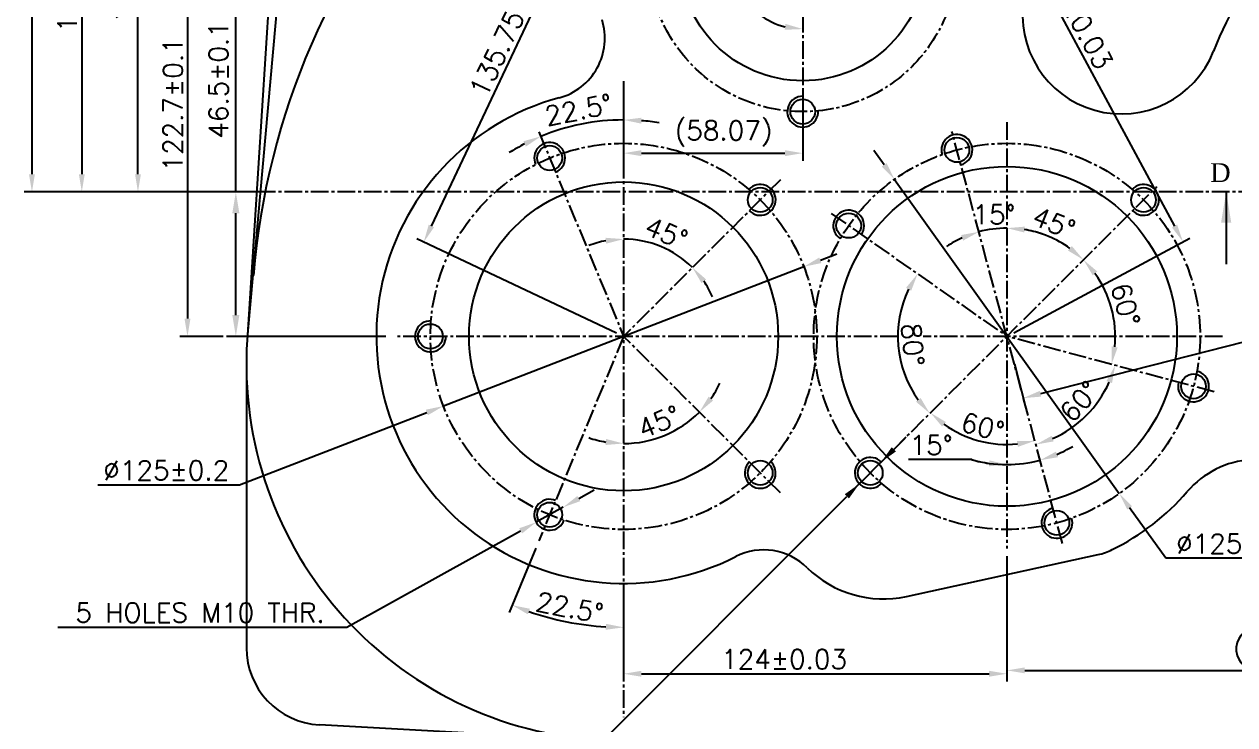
# Model space of a CAD drawing. Header units: millimetres. Extents: x -4466 to 20635, y -2270 to 9154.
# Drawn here: x 3783.3 to 4175, y 5356.8 to 5583.6 of the extents above; entities that cross this region are included whole.
import ezdxf

# ---------------------------------------------------------------- set-up
doc = ezdxf.new("R2010")
doc.units = ezdxf.units.MM
doc.header["$LTSCALE"] = 0.3
doc.header["$PDSIZE"] = -50
doc.linetypes.add('CENTER2', pattern=[28.575, 19.05, -3.175, 3.175, -3.175])
doc.layers.add('center', color=1, linetype='CENTER2')
doc.styles.add('ROMANTIC', font='romantic.ttf')
doc.styles.add('rs', font='romans.shx')
doc.styles.get("Standard").update_dxf_attribs({"font": 'romans.shx'})
doc.dimstyles.new('ISO-25', dxfattribs={"dimscale": 2.5, "dimtxt": 2.5, "dimasz": 2.5, "dimexe": 0.7, "dimexo": 0.625, "dimtad": 1, "dimdec": 3, "dimlfac": -1, "dimzin": 9, "dimdsep": 46, "dimtxsty": 'Standard', "dimcen": 2.5, "dimclrd": 1, "dimclre": 1, "dimclrt": 7, "dimazin": 0, "dimtfac": 0.65, "dimtdec": 3, "dimtmove": 0, "dimatfit": 3, "dimfxl": 0.7, "dimtolj": 1, "dimarcsym": 0})
doc.dimstyles.new('sarab', dxfattribs={"dimscale": 3, "dimtxt": 2.5, "dimasz": 2.3, "dimexe": 1, "dimexo": 1, "dimtad": 1, "dimdec": 3, "dimdsep": 46, "dimtxsty": 'rs', "dimcen": 0, "dimclrd": 1, "dimclre": 1, "dimclrt": 7, "dimadec": 3, "dimazin": 2, "dimtfac": 1, "dimtdec": 3, "dimtmove": 0, "dimatfit": 3, "dimfxl": 1, "dimarcsym": 0})

# ---------------------------------------------------------------- blocks, each defined once
blk = doc.blocks.new('*D385')
at = {"color": 1, "lineweight": -2, "transparency": 16777216}
for start, end in [(114.4129, 123.8258), (90, 105), (71.1742, 80.5871)]:
    blk.add_arc((4101.27, 5482.55), 35.04, start, end, dxfattribs=at)
at = {"color": 1, "transparency": 16777216}
for points in [[(4086.46, 5515.36), (4087.11, 5513.56), (4092.2, 5516.4)], [(4106.92, 5516.17), (4107.08, 5518.08), (4101.27, 5517.59)]]:
    blk.add_solid(points, dxfattribs=at)
at = {"layer": 'Defpoints', "color": 0, "transparency": 16777216}
for p in [(4101.27, 5551.94), (4083.5, 5548.88), (4095.18, 5517.06), (4101.27, 5413.88), (4119.23, 5415.53)]:
    blk.add_point(p, dxfattribs=at)
at = {"color": 7, "transparency": 16777216, "insert": (4097.08, 5522.03), "char_height": 6.25, "attachment_point": 5, "style": 'rs'}
blk.add_mtext('15°', dxfattribs=at)
blk = doc.blocks.new('*D386')
at = {"color": 1, "lineweight": -2, "transparency": 16777216}
blk.add_arc((4101.27, 5482.55), 35.04, 54.4127, 80.5873, dxfattribs=at)
at = {"color": 1, "transparency": 16777216}
for points in [[(4106.92, 5516.17), (4107.08, 5518.08), (4101.27, 5517.59)], [(4122.28, 5511.78), (4121.04, 5510.32), (4126.05, 5507.33)]]:
    blk.add_solid(points, dxfattribs=at)
at = {"layer": 'Defpoints', "color": 0, "transparency": 16777216}
for p in [(4101.27, 5551.94), (4149.83, 5531.11), (4118.79, 5512.9), (4052.2, 5433.49), (4101.27, 5413.88)]:
    blk.add_point(p, dxfattribs=at)
at = {"color": 7, "transparency": 16777216, "insert": (4116.47, 5519.26), "char_height": 6.25, "attachment_point": 5, "rotation": 337.5, "style": 'rs'}
blk.add_mtext('45°', dxfattribs=at)
blk = doc.blocks.new('*D387')
at = {"color": 1, "lineweight": -2, "transparency": 16777216}
blk.add_arc((4101.27, 5482.55), 35.04, 354.4127, 35.5873, dxfattribs=at)
at = {"color": 1, "transparency": 16777216}
for points in [[(4129.03, 5502.33), (4130.5, 5503.57), (4126.05, 5507.33)], [(4137.09, 5478.97), (4135.2, 5479.31), (4135.12, 5473.48)]]:
    blk.add_solid(points, dxfattribs=at)
at = {"layer": 'Defpoints', "color": 0, "transparency": 16777216}
for p in [(4149.83, 5531.11), (4136.18, 5485.61), (4101.27, 5482.55), (4168.29, 5464.59), (4052.2, 5433.49)]:
    blk.add_point(p, dxfattribs=at)
at = {"color": 7, "transparency": 16777216, "insert": (4139.64, 5492.84), "char_height": 6.25, "attachment_point": 5, "rotation": 285, "style": 'rs'}
blk.add_mtext('60°', dxfattribs=at)
blk = doc.blocks.new('*D388')
at = {"color": 1, "lineweight": -2, "transparency": 16777216}
blk.add_arc((4101.27, 5482.55), 36.26, 294.0948, 335.9052, dxfattribs=at)
at = {"color": 1, "transparency": 16777216}
for points in [[(4133.47, 5468.07), (4135.28, 5467.43), (4136.3, 5473.17)], [(4116.39, 5448.55), (4115.75, 5450.35), (4110.65, 5447.53)]]:
    blk.add_solid(points, dxfattribs=at)
at = {"layer": 'Defpoints', "color": 0, "transparency": 16777216}
for p in [(4083.5, 5548.88), (4101.27, 5482.55), (4168.29, 5464.59), (4122.07, 5452.85), (4119.23, 5415.53)]:
    blk.add_point(p, dxfattribs=at)
at = {"color": 7, "transparency": 16777216, "insert": (4124.79, 5461.49), "char_height": 6.25, "attachment_point": 5, "rotation": 48.1478, "style": 'rs'}
blk.add_mtext('60°', dxfattribs=at)
blk = doc.blocks.new('*D389')
at = {"color": 1, "lineweight": -2, "transparency": 16777216}
blk.add_line((4089.88, 5442.64), (4069.4, 5442.64), dxfattribs=at)
for start, end in [(292.9441, 300.8883), (254.0732, 270), (254.1117, 262.0559), (270, 285)]:
    blk.add_arc((4101.27, 5482.55), 41.5, start, end, dxfattribs=at)
at = {"color": 1, "transparency": 16777216}
for points in [[(4117.76, 5443.43), (4117.14, 5445.24), (4112.01, 5442.46)], [(4095.6, 5442.4), (4095.47, 5440.49), (4101.27, 5441.05)]]:
    blk.add_solid(points, dxfattribs=at)
at = {"layer": 'Defpoints', "color": 0, "transparency": 16777216}
for p in [(4101.27, 5551.94), (4083.5, 5548.88), (4108.48, 5441.68), (4101.27, 5413.88), (4119.23, 5415.53)]:
    blk.add_point(p, dxfattribs=at)
at = {"color": 7, "transparency": 16777216, "insert": (4076.76, 5447.33), "char_height": 6.25, "attachment_point": 5, "style": 'rs'}
blk.add_mtext('15°', dxfattribs=at)
blk = doc.blocks.new('*D390')
at = {"color": 1, "lineweight": -2, "transparency": 16777216}
blk.add_arc((4101.27, 5482.55), 34.99, 234.4254, 275.5746, dxfattribs=at)
at = {"color": 1, "transparency": 16777216}
for points in [[(4080.29, 5453.36), (4081.53, 5454.82), (4076.53, 5457.81)], [(4104.5, 5448.67), (4104.84, 5446.78), (4110.33, 5448.75)]]:
    blk.add_solid(points, dxfattribs=at)
at = {"layer": 'Defpoints', "color": 0, "transparency": 16777216}
for p in [(4083.5, 5548.88), (4149.83, 5531.11), (4086.48, 5450.84), (4052.2, 5433.49), (4119.23, 5415.53)]:
    blk.add_point(p, dxfattribs=at)
at = {"color": 7, "transparency": 16777216, "insert": (4093.43, 5453.28), "char_height": 6.25, "attachment_point": 5, "rotation": 345, "style": 'rs'}
blk.add_mtext('60°', dxfattribs=at)
blk = doc.blocks.new('*D391')
at = {"color": 1, "lineweight": -2, "transparency": 16777216}
for p, q in [((4064.67, 5445.97), (4068.73, 5450.04)), ((4060.61, 5441.9), (4053.54, 5434.82)), ((3949.26, 5330.38), (4049.48, 5430.75)), ((3856.03, 5330.38), (3949.26, 5330.38))]:
    blk.add_line(p, q, dxfattribs=at)
at = {"color": 1, "transparency": 16777216}
for points in [[(4063.99, 5446.64), (4065.35, 5445.29), (4060.61, 5441.9)], [(4048.8, 5431.43), (4050.16, 5430.08), (4053.54, 5434.82)]]:
    blk.add_solid(points, dxfattribs=at)
at = {"layer": 'Defpoints', "color": 0, "transparency": 16777216}
for p in [(4060.61, 5441.9), (4053.54, 5434.82)]:
    blk.add_point(p, dxfattribs=at)
at = {"color": 7, "transparency": 16777216, "insert": (3901.87, 5335.06), "char_height": 6.25, "attachment_point": 5, "style": 'rs'}
blk.add_mtext('6 HOLES M10 THR.', dxfattribs=at)
blk = doc.blocks.new('*D392')
at = {"color": 1, "lineweight": -2, "transparency": 16777216}
for start, end in [(90, 112.5), (80.5937, 85.2968), (117.2032, 121.9063)]:
    blk.add_arc((3977.27, 5482.55), 70.07, start, end, dxfattribs=at)
at = {"color": 1, "transparency": 16777216}
for points in [[(3982.98, 5551.43), (3983.05, 5553.34), (3977.27, 5552.62)], [(3944.84, 5545.74), (3945.64, 5544), (3950.46, 5547.29)]]:
    blk.add_solid(points, dxfattribs=at)
at = {"layer": 'Defpoints', "color": 0, "transparency": 16777216}
for p in [(3977.27, 5565.14), (3968.12, 5552.02), (3949.83, 5548.8), (3977.27, 5482.55), (3977.27, 5359.28)]:
    blk.add_point(p, dxfattribs=at)
at = {"color": 7, "transparency": 16777216, "insert": (3962.69, 5555.87), "char_height": 6.25, "attachment_point": 5, "rotation": 11.25, "style": 'rs'}
blk.add_mtext('22.5°', dxfattribs=at)
blk = doc.blocks.new('*D393')
at = {"color": 1, "lineweight": -2, "transparency": 16777216}
for start, end in [(100.4764, 110.9529), (45, 90), (24.0471, 34.5236)]:
    blk.add_arc((3977.27, 5482.55), 31.49, start, end, dxfattribs=at)
at = {"color": 1, "transparency": 16777216}
for points in [[(3971.46, 5514.47), (3971.63, 5512.57), (3977.27, 5514.04)], [(4002.48, 5499.79), (4003.95, 5501.01), (3999.54, 5504.82)]]:
    blk.add_solid(points, dxfattribs=at)
at = {"layer": 'Defpoints', "color": 0, "transparency": 16777216}
for p in [(3977.27, 5565.14), (4027.97, 5533.26), (3993.01, 5509.83), (3977.27, 5482.55), (3977.27, 5359.28)]:
    blk.add_point(p, dxfattribs=at)
at = {"color": 7, "transparency": 16777216, "insert": (3991.11, 5515.98), "char_height": 6.25, "attachment_point": 5, "rotation": 337.5, "style": 'rs'}
blk.add_mtext('45°', dxfattribs=at)
blk = doc.blocks.new('*D394')
at = {"color": 1, "lineweight": -2, "transparency": 16777216}
blk.add_line((3948.87, 5414), (3940.26, 5393.21), dxfattribs=at)
blk.add_arc((3977.27, 5482.55), 94.2, 250.9979, 266.5021, dxfattribs=at)
at = {"color": 1, "transparency": 16777216}
for points in [[(3946.26, 5392.59), (3946.94, 5394.38), (3941.22, 5395.52)], [(3971.55, 5389.49), (3971.49, 5387.57), (3977.27, 5388.35)]]:
    blk.add_solid(points, dxfattribs=at)
at = {"layer": 'Defpoints', "color": 0, "transparency": 16777216}
for p in [(3977.27, 5565.14), (3977.27, 5482.55), (3949.83, 5416.31), (3952.89, 5391.56), (3977.27, 5359.28)]:
    blk.add_point(p, dxfattribs=at)
at = {"color": 7, "transparency": 16777216, "insert": (3959.81, 5394.76), "char_height": 6.25, "attachment_point": 5, "rotation": 348.75, "style": 'rs'}
blk.add_mtext('22.5°', dxfattribs=at)
blk = doc.blocks.new('*D399')
at = {"color": 1, "lineweight": -2, "transparency": 16777216}
for start, end in [(324.5114, 334.0227), (270, 315), (250.9773, 260.4886)]:
    blk.add_arc((3977.27, 5482.55), 34.68, start, end, dxfattribs=at)
at = {"color": 1, "transparency": 16777216}
for points in [[(4006.24, 5461.8), (4004.77, 5463.04), (4001.79, 5458.03)], [(3971.62, 5449.31), (3971.46, 5447.4), (3977.27, 5447.88)]]:
    blk.add_solid(points, dxfattribs=at)
at = {"layer": 'Defpoints', "color": 0, "transparency": 16777216}
for p in [(3977.27, 5565.14), (3977.27, 5482.55), (3986.24, 5449.06), (4027.97, 5431.85), (3977.27, 5359.28)]:
    blk.add_point(p, dxfattribs=at)
at = {"color": 7, "transparency": 16777216, "insert": (3988.75, 5454.85), "char_height": 6.25, "attachment_point": 5, "rotation": 22.5, "style": 'rs'}
blk.add_mtext('45°', dxfattribs=at)
blk = doc.blocks.new('*D402')
at = {"color": 1, "lineweight": -2, "transparency": 16777216}
for p, q in [((4061.56, 5538.06), (4058.22, 5542.74)), ((4064.91, 5533.39), (4137.63, 5431.72)), ((4152.64, 5410.75), (4140.98, 5427.04)), ((4198.54, 5410.75), (4152.64, 5410.75))]:
    blk.add_line(p, q, dxfattribs=at)
at = {"color": 1, "transparency": 16777216}
for points in [[(4062.34, 5538.62), (4060.78, 5537.51), (4064.91, 5533.39)], [(4141.76, 5427.6), (4140.2, 5426.49), (4137.63, 5431.72)]]:
    blk.add_solid(points, dxfattribs=at)
at = {"layer": 'Defpoints', "color": 0, "transparency": 16777216}
for p in [(4064.91, 5533.39), (4137.63, 5431.72)]:
    blk.add_point(p, dxfattribs=at)
at = {"color": 7, "transparency": 16777216, "insert": (4176.37, 5415.43), "char_height": 6.25, "attachment_point": 5, "style": 'rs'}
blk.add_mtext('∅125±0.2', dxfattribs=at)
blk = doc.blocks.new('*D403')
at = {"color": 1, "lineweight": -2, "transparency": 16777216}
for p, q in [((4040.92, 5507.18), (4046.28, 5509.26)), ((4035.56, 5505.11), (3918.98, 5460)), ((3853.05, 5434.49), (3913.62, 5457.93)), ((3807.14, 5434.49), (3853.05, 5434.49))]:
    blk.add_line(p, q, dxfattribs=at)
at = {"color": 1, "transparency": 16777216}
for points in [[(4040.58, 5508.08), (4041.27, 5506.29), (4035.56, 5505.11)], [(3913.27, 5458.82), (3913.96, 5457.03), (3918.98, 5460)]]:
    blk.add_solid(points, dxfattribs=at)
at = {"layer": 'Defpoints', "color": 0, "transparency": 16777216}
for p in [(4035.56, 5505.11), (3918.98, 5460)]:
    blk.add_point(p, dxfattribs=at)
at = {"color": 7, "transparency": 16777216, "insert": (3829.31, 5439.18), "char_height": 6.25, "attachment_point": 5, "style": 'rs'}
blk.add_mtext('∅125±0.2', dxfattribs=at)
blk = doc.blocks.new('*D405')
at = {"color": 1, "lineweight": -2, "transparency": 16777216}
blk.add_arc((4035.22, 5605.3), 23.26, 164.2023, 255.7977, dxfattribs=at)
at = {"color": 1, "transparency": 16777216}
for points in [[(4011.96, 5612.01), (4013.72, 5611.26), (4015.08, 5616.93)], [(4029.63, 5583.71), (4029.4, 5581.81), (4035.22, 5582.05)]]:
    blk.add_solid(points, dxfattribs=at)
at = {"layer": 'Defpoints', "color": 0, "transparency": 16777216}
for p in [(3980.32, 5637), (4035.22, 5629.56), (4035.22, 5605.3), (4012.32, 5601.27), (4035.22, 5541.91)]:
    blk.add_point(p, dxfattribs=at)
at = {"color": 7, "transparency": 16777216, "insert": (4019.14, 5596.02), "char_height": 6.25, "attachment_point": 5, "rotation": 300, "style": 'rs'}
blk.add_mtext('120°', dxfattribs=at)
blk = doc.blocks.new('*D371')
at = {"color": 1, "lineweight": -2, "transparency": 16777216}
for p, q in [((3977.27, 5562.64), (3977.27, 5539.37)), ((4035.22, 5562.8), (4035.22, 5539.37)), ((3983.02, 5541.87), (4029.47, 5541.87))]:
    blk.add_line(p, q, dxfattribs=at)
at = {"color": 1, "transparency": 16777216}
for points in [[(3983.02, 5542.83), (3983.02, 5540.91), (3977.27, 5541.87)], [(4029.47, 5542.83), (4029.47, 5540.91), (4035.22, 5541.87)]]:
    blk.add_solid(points, dxfattribs=at)
at = {"layer": 'Defpoints', "color": 0, "transparency": 16777216}
for p in [(4035.22, 5565.3), (3977.27, 5565.14), (4035.22, 5541.87)]:
    blk.add_point(p, dxfattribs=at)
at = {"color": 7, "transparency": 16777216, "insert": (4009.61, 5548.19), "char_height": 6.25, "attachment_point": 5, "style": 'rs'}
blk.add_mtext('(58.07)', dxfattribs=at)
blk = doc.blocks.new('*D343')
at = {"color": 1, "lineweight": -2, "transparency": 16777216}
for p, q in [((4101.27, 5411.38), (4101.27, 5370.83)), ((3977.27, 5400.05), (3977.27, 5370.83)), ((3983.02, 5373.33), (4095.52, 5373.33))]:
    blk.add_line(p, q, dxfattribs=at)
at = {"color": 1, "transparency": 16777216}
for points in [[(3983.02, 5374.28), (3983.02, 5372.37), (3977.27, 5373.33)], [(4095.52, 5374.28), (4095.52, 5372.37), (4101.27, 5373.33)]]:
    blk.add_solid(points, dxfattribs=at)
at = {"layer": 'Defpoints', "color": 0, "transparency": 16777216}
for p in [(4101.27, 5413.88), (3977.27, 5402.55), (4101.27, 5373.33)]:
    blk.add_point(p, dxfattribs=at)
at = {"color": 7, "transparency": 16777216, "insert": (4029.18, 5378.01), "char_height": 6.25, "attachment_point": 5, "style": 'rs'}
blk.add_mtext('124±0.03', dxfattribs=at)
blk = doc.blocks.new('*D377')
at = {"color": 1, "lineweight": -2, "transparency": 16777216}
for p, q in [((4049.06, 5674.3), (3817.65, 5674.3)), ((3820.15, 5535.05), (3820.15, 5668.55)), ((3862.13, 5529.3), (3817.65, 5529.3))]:
    blk.add_line(p, q, dxfattribs=at)
at = {"color": 1, "transparency": 16777216}
for points in [[(3819.2, 5668.55), (3821.11, 5668.55), (3820.15, 5674.3)], [(3819.2, 5535.05), (3821.11, 5535.05), (3820.15, 5529.3)]]:
    blk.add_solid(points, dxfattribs=at)
at = {"layer": 'Defpoints', "color": 0, "transparency": 16777216}
for p in [(3820.15, 5674.3), (4051.56, 5674.3), (3864.63, 5529.3)]:
    blk.add_point(p, dxfattribs=at)
at = {"color": 7, "transparency": 16777216, "insert": (3815.47, 5601.8), "char_height": 6.25, "attachment_point": 5, "rotation": 90, "style": 'rs'}
blk.add_mtext('145±0.1', dxfattribs=at)
blk = doc.blocks.new('*D378')
at = {"color": 1, "lineweight": -2, "transparency": 16777216}
for p, q in [((4012.06, 5681.55), (3799.48, 5681.55)), ((3801.98, 5675.8), (3801.98, 5535.05)), ((3862.13, 5529.3), (3799.48, 5529.3))]:
    blk.add_line(p, q, dxfattribs=at)
at = {"color": 1, "transparency": 16777216}
for points in [[(3801.03, 5675.8), (3802.94, 5675.8), (3801.98, 5681.55)], [(3801.03, 5535.05), (3802.94, 5535.05), (3801.98, 5529.3)]]:
    blk.add_solid(points, dxfattribs=at)
at = {"layer": 'Defpoints', "color": 0, "transparency": 16777216}
for p in [(4014.56, 5681.55), (3801.98, 5529.3), (3864.63, 5529.3)]:
    blk.add_point(p, dxfattribs=at)
at = {"color": 7, "transparency": 16777216, "insert": (3797.3, 5605.43), "char_height": 6.25, "attachment_point": 5, "rotation": 90, "style": 'rs'}
blk.add_mtext('152.25±0.1', dxfattribs=at)
blk = doc.blocks.new('*D349')
at = {"color": 1, "lineweight": -2, "transparency": 16777216}
for p, q in [((4037.42, 5606.49), (4094.38, 5637.14)), ((4094.9, 5630.89), (4155.5, 5518.26)), ((4103.47, 5483.74), (4160.43, 5514.39))]:
    blk.add_line(p, q, dxfattribs=at)
at = {"color": 1, "transparency": 16777216}
for points in [[(4095.74, 5631.34), (4094.06, 5630.43), (4092.17, 5635.95)], [(4156.34, 5518.72), (4154.66, 5517.81), (4158.22, 5513.2)]]:
    blk.add_solid(points, dxfattribs=at)
at = {"layer": 'Defpoints', "color": 0, "transparency": 16777216}
for p in [(4035.22, 5605.3), (4158.22, 5513.2), (4101.27, 5482.55)]:
    blk.add_point(p, dxfattribs=at)
at = {"color": 7, "transparency": 16777216, "insert": (4121.58, 5591.19), "char_height": 6.25, "attachment_point": 5, "rotation": 298.2841, "style": 'rs'}
blk.add_mtext('139.4±0.03', dxfattribs=at)
blk = doc.blocks.new('*D420')
at = {"color": 1, "lineweight": -2, "transparency": 16777216}
blk.add_arc((4101.27, 5482.55), 35.27, 154.3518, 215.6482, dxfattribs=at)
at = {"color": 1, "transparency": 16777216}
for points in [[(4068.65, 5498.3), (4070.3, 5497.34), (4072.38, 5502.78)], [(4073.34, 5462.62), (4071.88, 5461.38), (4076.33, 5457.62)]]:
    blk.add_solid(points, dxfattribs=at)
at = {"layer": 'Defpoints', "color": 0, "transparency": 16777216}
for p in [(4149.83, 5531.11), (4044.43, 5522.35), (4066.37, 5487.67), (4101.27, 5482.55), (4052.2, 5433.49)]:
    blk.add_point(p, dxfattribs=at)
at = {"color": 7, "transparency": 16777216, "insert": (4070.81, 5479.89), "char_height": 6.25, "attachment_point": 5, "rotation": 275, "style": 'rs'}
blk.add_mtext('80°', dxfattribs=at)
blk = doc.blocks.new('_DatumFilled')
at = {"color": 0, "linetype": 'ByBlock'}
blk.add_solid([(0, 0.577), (-1, 0), (0, -0.577)], dxfattribs=at)
blk = doc.blocks.new('*D421')
at = {"color": 1, "lineweight": -2, "transparency": 16777216}
for p, q in [((4032.96, 5606.37), (3968.3, 5636.9)), ((3915.07, 5518.28), (3968.11, 5630.63)), ((3975.01, 5483.62), (3910.35, 5514.15))]:
    blk.add_line(p, q, dxfattribs=at)
at = {"color": 1, "transparency": 16777216}
for points in [[(3967.24, 5631.04), (3968.97, 5630.22), (3970.56, 5635.83)], [(3914.2, 5518.69), (3915.93, 5517.87), (3912.61, 5513.08)]]:
    blk.add_solid(points, dxfattribs=at)
at = {"layer": 'Defpoints', "color": 0, "transparency": 16777216}
for p in [(3970.56, 5635.83), (4035.22, 5605.3), (3977.27, 5482.55)]:
    blk.add_point(p, dxfattribs=at)
at = {"color": 7, "transparency": 16777216, "insert": (3936.27, 5574.17), "char_height": 6.25, "attachment_point": 5, "rotation": 64.7281, "style": 'rs'}
blk.add_mtext('135.75', dxfattribs=at)
blk = doc.blocks.new('*D422')
at = {"color": 1, "lineweight": -2, "transparency": 16777216}
for p, q in [((3962.75, 5430.03), (3967.78, 5432.82)), ((3957.72, 5427.24), (3948.98, 5422.38)), ((3887.76, 5388.4), (3943.95, 5419.59)), ((3794.24, 5388.4), (3887.76, 5388.4))]:
    blk.add_line(p, q, dxfattribs=at)
at = {"color": 1, "transparency": 16777216}
for points in [[(3962.29, 5430.87), (3963.22, 5429.19), (3957.72, 5427.24)], [(3943.49, 5420.43), (3944.42, 5418.76), (3948.98, 5422.38)]]:
    blk.add_solid(points, dxfattribs=at)
at = {"layer": 'Defpoints', "color": 0, "transparency": 16777216}
for p in [(3957.72, 5427.24), (3948.98, 5422.38)]:
    blk.add_point(p, dxfattribs=at)
at = {"color": 7, "transparency": 16777216, "insert": (3840.22, 5393.09), "char_height": 6.25, "attachment_point": 5, "style": 'rs'}
blk.add_mtext('5 HOLES M10 THR.', dxfattribs=at)
blk = doc.blocks.new('*D353')
at = {"color": 1, "lineweight": -2, "transparency": 16777216}
for p, q in [((4101.27, 5408.88), (4101.27, 5371.92)), ((4107.02, 5374.42), (4278.77, 5374.42)), ((4284.52, 5336.03), (4284.52, 5376.92))]:
    blk.add_line(p, q, dxfattribs=at)
at = {"color": 1, "transparency": 16777216}
for points in [[(4107.02, 5375.38), (4107.02, 5373.46), (4101.27, 5374.42)], [(4278.77, 5375.38), (4278.77, 5373.46), (4284.52, 5374.42)]]:
    blk.add_solid(points, dxfattribs=at)
at = {"layer": 'Defpoints', "color": 0, "transparency": 16777216}
for p in [(4101.27, 5411.38), (4284.52, 5374.42), (4284.52, 5333.53)]:
    blk.add_point(p, dxfattribs=at)
at = {"color": 7, "transparency": 16777216, "insert": (4192.89, 5380.74), "char_height": 6.25, "attachment_point": 5, "style": 'rs'}
blk.add_mtext('(183.19) ', dxfattribs=at)

msp = doc.modelspace()

# ---------------------------------------------------------------- linework, layer by layer
for p, q in [((3870.5194, 5715.80381), (3855.47001, 5481.36945)), ((3876.5194, 5715.80381), (3855.71008, 5484.48471)), ((3855.2194, 5473.55381), (3855.2194, 5381.76388)), ((4068.7361, 5398.35953), (4130.77458, 5411.90632)), ((4273.7647, 5334.98774), (3878.84059, 5356.80193))]:
    msp.add_line(p, q)
at = {"color": 1}
for p, q in [((3785.84942, 5710.05381), (3785.84942, 5535.05381)), ((3836.16491, 5599.55381), (3836.16491, 5488.30381)), ((3851.81135, 5529.30381), (3851.81135, 5594.95381)), ((3860.56507, 5529.30381), (3783.34942, 5529.30381)), ((3861.62757, 5529.30381), (3848.81135, 5529.30381)), ((3851.81135, 5489.45381), (3851.81135, 5522.40381)), ((4284.21966, 5507.88536), (4112.11276, 5463.97814)), ((3847.74977, 5482.55381), (3833.66491, 5482.55381)), ((3900.39114, 5482.55381), (3848.81135, 5482.55381)), ((4103.70512, 5473.67361), (4107.15921, 5460.13434))]:
    msp.add_line(p, q, dxfattribs=at)
for centre, radius in [((4035.2194, 5605.30381), 40), ((4035.2194, 5555.30381), 4), ((4085.09321, 5542.92417), 4), ((3953.35169, 5540.29628), 4), ((4101.2694, 5482.55381), 55), ((3977.2694, 5482.55381), 50), ((4021.46358, 5526.74798), 4), ((4145.46358, 5526.74798), 4), ((4050.0724, 5518.40234), 4), ((3914.7694, 5482.55381), 4), ((4161.63977, 5466.37762), 4), ((4021.46358, 5438.35964), 4), ((4057.07523, 5438.35964), 4), ((3953.35169, 5424.81134), 4), ((4117.44559, 5422.18345), 4)]:
    msp.add_circle(centre, radius)
for centre, radius, start, end in [((4284.5194, 5529.30381), 125, 228.7667609, 158.6071747), ((4094.66376, 5482.55381), 238, 137.9048346, 175.2599622), ((4138.33647, 5586.57116), 32, 170, 338.6071747), ((3951.21159, 5579.09909), 20, 285.1043685, 17.3243703), ((3977.2694, 5482.55381), 80, 105.1043685, 296.9664719), ((4035.2194, 5555.30381), 5, 90, 2.865984), ((4085.09321, 5542.92417), 5, 285, 197.2924428), ((3953.35169, 5540.29628), 5, 292.5, 204.7924428), ((4021.46358, 5526.74798), 5, 225, 137.2924428), ((4145.46358, 5526.74798), 5, 225, 137.2924428), ((4050.0724, 5518.40234), 5, 325, 237.2924428), ((3914.7694, 5482.55381), 5, 87.7075572, 0), ((3977.2194, 5473.55381), 122, 174.8595442, 266.8384003), ((3977.2194, 5473.55381), 122, 174.8595442, 266.8384003), ((4161.63977, 5466.37762), 5, 165, 77.2924428), ((4021.46358, 5438.35964), 5, 135, 47.2924428), ((4057.07523, 5438.35964), 5, 45, 317.2924428), ((4182.3549, 5412.73875), 30, 48.7667609, 139.2713658), ((4101.2694, 5482.55381), 77, 296.2814322, 319.2713658), ((3953.35169, 5424.81134), 5, 67.5, 339.7924428), ((4117.44559, 5422.18345), 5, 105, 17.2924428), ((4022.61631, 5393.42661), 20, 45.3492394, 116.9664719), ((4126.5079, 5431.4459), 20, 282.3178115, 296.2814322), ((4061.2694, 5432.55381), 35, 225.3492394, 282.3178115), ((3880.2194, 5381.76388), 25, 180, 266.8384003)]:
    msp.add_arc(centre, radius, start, end)
for points in [[(3784.89108, 5535.05381), (3786.80775, 5535.05381), (3785.84942, 5529.30381)], [(3850.66135, 5522.40381), (3852.96135, 5522.40381), (3851.81135, 5529.30381)], [(3835.20658, 5488.30381), (3837.12325, 5488.30381), (3836.16491, 5482.55381)], [(3850.66135, 5489.45381), (3852.96135, 5489.45381), (3851.81135, 5482.55381)], [(4111.87586, 5464.90673), (4112.34966, 5463.04955), (4106.54121, 5462.55675)]]:
    msp.add_solid(points, dxfattribs=at)
at = {"layer": 'center'}
for p, q in [((4035.2194, 5629.56287), (4035.2194, 5541.90597)), ((3977.2694, 5565.14415), (3977.2694, 5359.28244)), ((4101.2694, 5551.94334), (4101.2694, 5413.88427)), ((3949.8295, 5548.7996), (3977.2694, 5482.55381)), ((4119.22874, 5415.52867), (4083.49642, 5548.8835)), ((4027.97174, 5533.25614), (3977.2694, 5482.55381)), ((4052.20359, 5433.488), (4149.8261, 5531.11051)), ((4473.33217, 5529.30381), (3841.01958, 5529.30381)), ((4044.42882, 5522.35401), (4101.2694, 5482.55381)), ((4066.00182, 5482.55381), (3903.39114, 5482.55381)), ((3977.2694, 5482.55381), (3949.8295, 5416.30802)), ((4027.97174, 5431.85147), (3977.2694, 5482.55381)), ((4171.05616, 5482.55381), (4074.22577, 5482.55381)), ((4168.29455, 5464.59448), (4101.2694, 5482.55381))]:
    msp.add_line(p, q, dxfattribs=at)
for centre, radius in [((4035.2194, 5605.30381), 50), ((3977.2694, 5482.55381), 62.5), ((4101.2694, 5482.55381), 62.5)]:
    msp.add_circle(centre, radius, dxfattribs=at)

# ---------------------------------------------------------------- texts
at = {"style": 'ROMANTIC'}
msp.add_text('D', height=6.1, dxfattribs=at).set_placement((4167.01764, 5532.52311))
at = {"char_height": 6.25, "attachment_point": 5, "rotation": 90, "style": 'rs'}
for s, insert in [('46.5±0.1', (3846.18635, 5565.57881)), ('122.7±0.1', (3831.47741, 5557.64797))]:
    msp.add_mtext(s, dxfattribs=dict(at, insert=insert))

# ---------------------------------------------------------------- dimensions: what is measured, and where the dimension line sits
for base, p1, p2, picture, middle in [((3801.98447, 5529.30381), (4014.5607, 5681.55381), (3864.62757, 5529.30381), '*D378', (3797.29697, 5605.42881)), ((3820.15428, 5674.30381), (3864.62757, 5529.30381), (4051.5607, 5674.30381), '*D377', (3815.46678, 5601.80381))]:
    dim = msp.add_linear_dim(base=base, p1=p1, p2=p2, angle=90, dimstyle='sarab', override={"dimscale": 2.5, "dimgap": 0.625, "dimdec": 2, "dimcen": 2.5, "dimadec": 1, "dimtol": 1, "dimlim": 0, "dimtp": 0.1, "dimtm": 0.1, "dimtdec": 2})
    dim.commit()
    dim.dimension.update_dxf_attribs({"geometry": picture, "text_midpoint": middle})
dim = msp.add_linear_dim(base=(3970.5606, 5635.82909), p1=(3977.2694, 5482.55381), p2=(4035.2194, 5605.30381), angle=64.728109, text='135.75', dimstyle='sarab', override={"dimscale": 2.5, "dimgap": 0.625, "dimtoh": 1, "dimdec": 2, "dimcen": 2.5, "dimadec": 1, "dimtol": 1, "dimlim": 0, "dimtp": 0.03, "dimtm": 0.03, "dimtdec": 2, "dimldrblk": 'DatumFilled'})
dim.commit()
dim.dimension.update_dxf_attribs({"geometry": '*D421', "text_midpoint": (3940.50801, 5572.17153), "dimtype": 161})
for base, line1, line2, override, picture, middle in [((4012.31626, 5601.26537), ((4035.2194, 5629.56287), (4035.2194, 5541.90597)), ((4035.2194, 5605.30381), (3980.31527, 5637.00273)), {"dimscale": 2.5, "dimtoh": 1, "dimdec": 2, "dimcen": 2.5, "dimadec": 1, "dimtdec": 2}, '*D405', (4019.13821, 5596.01933)), ((3968.12362, 5552.02292), ((3949.8295, 5548.7996), (3977.2694, 5482.55381)), ((3977.2694, 5565.14415), (3977.2694, 5359.28244)), {"dimscale": 2.5, "dimtoh": 1, "dimdec": 2, "dimcen": 2.5, "dimadec": 1, "dimtdec": 2}, '*D392', (3962.68522, 5555.87345)), ((3952.88858, 5391.56333), ((3977.2694, 5482.55381), (3949.8295, 5416.30802)), ((3977.2694, 5565.14415), (3977.2694, 5359.28244)), {"dimscale": 2.5, "dimtoh": 1, "dimdec": 2, "dimcen": 2.5, "dimadec": 1, "dimtdec": 2}, '*D394', (3959.80633, 5394.761)), ((3986.24457, 5449.05802), ((4027.97174, 5431.85147), (3977.2694, 5482.55381)), ((3977.2694, 5565.14415), (3977.2694, 5359.28244)), {"dimscale": 2.5, "dimtoh": 1, "dimdec": 2, "dimcen": 2.5, "dimadec": 1, "dimtdec": 2}, '*D399', (3988.74604, 5454.84676)), ((3993.01474, 5509.82554), ((3977.2694, 5565.14415), (3977.2694, 5359.28244)), ((4027.97174, 5533.25614), (3977.2694, 5482.55381)), {"dimscale": 2.5, "dimtoh": 1, "dimdec": 2, "dimcen": 2.5, "dimadec": 1, "dimtdec": 2}, '*D393', (3991.11419, 5515.97809)), ((4118.78952, 5512.89954), ((4052.20359, 5433.488), (4149.8261, 5531.11051)), ((4101.2694, 5551.94334), (4101.2694, 5413.88427)), {"dimscale": 2.5, "dimtoh": 1, "dimdec": 2, "dimcen": 2.5, "dimadec": 2, "dimtdec": 2}, '*D386', (4116.47255, 5519.25745)), ((4108.47652, 5441.6802), ((4119.22874, 5415.52867), (4083.49642, 5548.8835)), ((4101.2694, 5551.94334), (4101.2694, 5413.88427)), {"dimscale": 2.5, "dimtoh": 1, "dimdec": 2, "dimcen": 2.5, "dimadec": 2, "dimtdec": 2}, '*D389', (4076.76423, 5447.33037)), ((4086.48081, 5450.83957), ((4119.22874, 5415.52867), (4083.49642, 5548.8835)), ((4052.20359, 5433.488), (4149.8261, 5531.11051)), {"dimscale": 2.5, "dimtoh": 1, "dimdec": 2, "dimcen": 2.5, "dimadec": 2, "dimtdec": 2}, '*D390', (4093.42582, 5453.28115)), ((4066.37419, 5487.66521), ((4044.42882, 5522.35401), (4101.2694, 5482.55381)), ((4052.20359, 5433.488), (4149.8261, 5531.11051)), {"dimscale": 2.5, "dimtoh": 1, "dimdec": 2, "dimcen": 2.5, "dimadec": 1, "dimtdec": 2, "dimldrblk": 'DatumFilled'}, '*D420', (4070.80568, 5479.88858)), ((4136.1763, 5485.60777), ((4052.20359, 5433.488), (4149.8261, 5531.11051)), ((4168.29455, 5464.59448), (4101.2694, 5482.55381)), {"dimscale": 2.5, "dimtoh": 1, "dimdec": 2, "dimcen": 2.5, "dimadec": 2, "dimtdec": 2}, '*D387', (4139.64345, 5492.8361))]:
    dim = msp.add_angular_dim_2l(base=base, line1=line1, line2=line2, dimstyle='sarab', override=override)
    dim.commit()
    dim.dimension.update_dxf_attribs({"geometry": picture, "text_midpoint": middle})
dim = msp.add_linear_dim(base=(4158.22496, 5513.20077), p1=(4035.2194, 5605.30381), p2=(4101.2694, 5482.55381), angle=298.2840523, dimstyle='sarab', override={"dimscale": 2.5, "dimtoh": 1, "dimdec": 1, "dimcen": 2.5, "dimadec": 1, "dimtol": 1, "dimtp": 0.03, "dimtm": 0.03, "dimtdec": 2})
dim.commit()
dim.dimension.update_dxf_attribs({"geometry": '*D349', "text_midpoint": (4117.45445, 5588.97034), "dimtype": 161})
for base, p1, p2, text, override, picture, middle in [((4035.2194, 5541.86963), (3977.2694, 5565.14415), (4035.2194, 5565.30381), '(58.07)', {"dimscale": 2.5, "dimtoh": 1, "dimdec": 2, "dimcen": 2.5, "dimadec": 1, "dimtdec": 2}, '*D371', (4009.61249, 5541.86963)), ((4284.5194, 5374.42011), (4101.2694, 5411.38427), (4284.5194, 5333.52928), '(183.19) ', {"dimscale": 2.5, "dimtoh": 1, "dimdec": 2, "dimcen": 2.5, "dimadec": 1, "dimtp": 0.1, "dimtm": 0.1, "dimtfac": 0.71, "dimtdec": 2}, '*D353', (4192.8944, 5374.42011))]:
    dim = msp.add_linear_dim(base=base, p1=p1, p2=p2, text=text, dimstyle='sarab', override=override)
    dim.commit()
    dim.dimension.update_dxf_attribs({"geometry": picture, "text_midpoint": middle, "dimtype": 160})
for base, line1, line2, picture, middle in [((4095.1849, 5517.06073), ((4119.22874, 5415.52867), (4083.49642, 5548.8835)), ((4101.2694, 5551.94334), (4101.2694, 5413.88427)), '*D385', (4097.07511, 5517.34112)), ((4122.06847, 5452.84967), ((4168.29455, 5464.59448), (4101.2694, 5482.55381)), ((4119.22874, 5415.52867), (4083.49642, 5548.8835)), '*D388', (4128.27987, 5458.35935))]:
    dim = msp.add_angular_dim_2l(base=base, line1=line1, line2=line2, dimstyle='sarab', override={"dimscale": 2.5, "dimtoh": 1, "dimdec": 2, "dimcen": 2.5, "dimadec": 2, "dimtdec": 2})
    dim.commit()
    dim.dimension.update_dxf_attribs({"geometry": picture, "text_midpoint": middle, "dimtype": 162})
for p1, p2, picture, middle in [((4064.90663, 5533.38686), (4137.63217, 5431.72076), '*D402', (4176.37121, 5410.74614)), ((4035.55838, 5505.10697), (3918.98043, 5460.00065), '*D403', (3829.3113, 5434.48947))]:
    dim = msp.add_diameter_dim_2p(p1=p1, p2=p2, dimstyle='sarab', override={"dimscale": 2.5, "dimgap": 0.625, "dimtoh": 1, "dimdec": 2, "dimcen": 2.5, "dimadec": 1, "dimtol": 1, "dimlim": 0, "dimtp": 0.2, "dimtm": 0.2, "dimtdec": 2})
    dim.commit()
    dim.dimension.update_dxf_attribs({"geometry": picture, "text_midpoint": middle, "dimtype": 163})
for p1, p2, text, override, picture, middle in [((4060.60793, 5441.898), (4053.54252, 5434.82127), '6 HOLES M10 THR.', {"dimscale": 2.5, "dimtoh": 1, "dimdec": 2, "dimcen": 2.5, "dimadec": 2, "dimtdec": 2}, '*D391', (3901.86804, 5330.37563)), ((3957.72327, 5427.23812), (3948.9801, 5422.38456), '5 HOLES M10 THR.', {"dimscale": 2.5, "dimtoh": 1, "dimdec": 2, "dimcen": 2.5, "dimadec": 1, "dimtdec": 2, "dimldrblk": 'DatumFilled'}, '*D422', (3840.21954, 5388.40203))]:
    dim = msp.add_diameter_dim_2p(p1=p1, p2=p2, text=text, dimstyle='sarab', override=override)
    dim.commit()
    dim.dimension.update_dxf_attribs({"geometry": picture, "text_midpoint": middle, "dimtype": 163})
dim = msp.add_linear_dim(base=(4101.2694, 5373.32573), p1=(3977.2694, 5402.55381), p2=(4101.2694, 5413.88427), dimstyle='sarab', override={"dimscale": 2.5, "dimtoh": 1, "dimdec": 2, "dimcen": 2.5, "dimadec": 1, "dimtol": 1, "dimtp": 0.03, "dimtm": 0.03, "dimtdec": 2})
dim.commit()
dim.dimension.update_dxf_attribs({"geometry": '*D343', "text_midpoint": (4029.17725, 5373.32573), "dimtype": 160})

# ---------------------------------------------------------------- leaders
msp.add_leader([(4172.21028, 5529.39939), (4172.21028, 5505.89339)], dimstyle='ISO-25', override={"dimscale": 2, "dimasz": 5})

doc.saveas('drawing.dxf')
